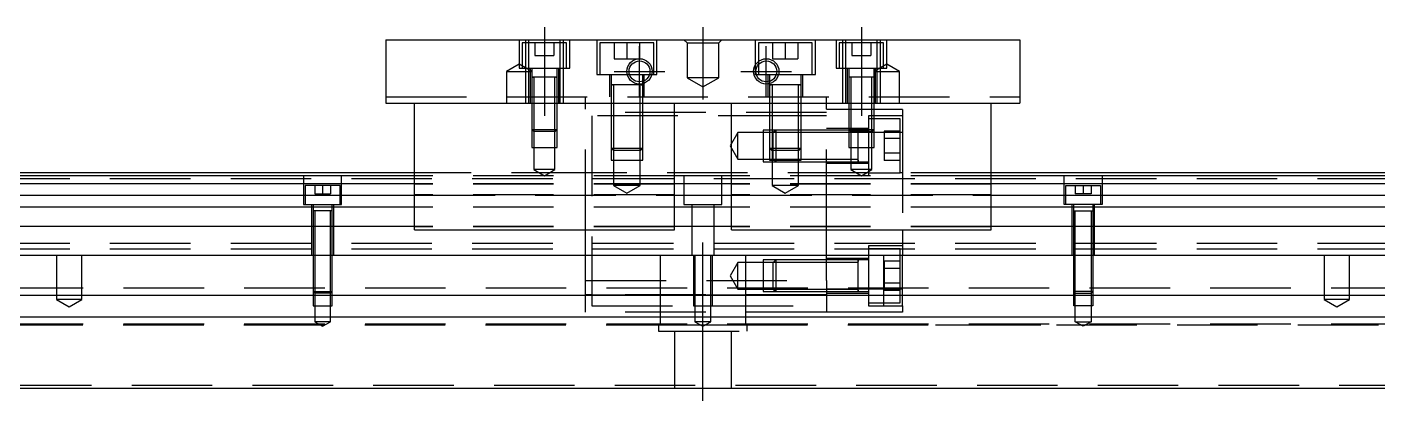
# Model space of a CAD drawing. Extents: x -10 to 849, y -286 to 77.
# Drawn here: x 213.4 to 426.5, y -223.6 to -164.6 of the extents above; entities that cross this region are included whole.
import ezdxf

# ---------------------------------------------------------------- set-up
doc = ezdxf.new("R2010")
doc.units = 0
doc.linetypes.add('CENTER', pattern=[50.8, 31.75, -6.35, 6.35, -6.35])
doc.linetypes.add('DASHED', pattern=[19.05, 12.7, -6.35])
doc.layers.get('0').update_dxf_attribs({"linetype": 'CONTINUOUS'})
doc.layers.add('CENTER', color=1, linetype='CENTER')

msp = doc.modelspace()

# ---------------------------------------------------------------- linework, layer by layer
at = {"color": 7, "linetype": 'CONTINUOUS'}
for p, q in [((270, -166.61), (270, -176.61)), ((270, -166.61), (370, -166.61)), ((370, -166.61), (370, -176.61)), ((270, -176.61), (370, -176.61)), ((274.5, -196.61), (274.5, -176.61)), ((315.5, -196.61), (315.5, -176.61)), ((324.5, -196.61), (324.5, -176.61)), ((365.5, -196.61), (365.5, -176.61)), ((274.5, -188.11), (0, -188.11)), ((274.5, -189.362272), (0, -189.362272)), ((274.5, -187.61), (60.5, -187.61)), ((324.5, -188.11), (315.5, -188.11)), ((324.5, -189.362272), (315.5, -189.362272)), ((590.005, -187.61), (365.5, -187.61)), ((640, -188.11), (365.5, -188.11)), ((640, -189.362272), (365.5, -189.362272)), ((0, -191.13668), (274.5, -191.13668)), ((315.5, -191.13668), (324.5, -191.13668)), ((365.5, -191.13668), (640, -191.13668)), ((274.5, -193.033076), (0, -193.033076)), ((324.5, -193.033076), (315.5, -193.033076)), ((640, -193.033076), (365.5, -193.033076)), ((274.5, -196.087372), (0, -196.087372)), ((274.5, -196.61), (315.5, -196.61)), ((324.5, -196.087372), (315.5, -196.087372)), ((324.5, -196.61), (365.5, -196.61)), ((640, -196.087372), (365.5, -196.087372)), ((0, -200.61), (640, -200.61)), ((0, -206.91), (640, -206.91)), ((0, -210.31), (640, -210.31)), ((0, -221.61), (640, -221.61))]:
    msp.add_line(p, q, dxfattribs=at)
at = {"color": 3, "linetype": 'DASHED'}
for p, q in [((291, -166.61), (291, -171.11)), ((298.5, -167.11), (291.5, -167.11)), ((291.5, -167.11), (291.5, -171.11)), ((292.000006, -166.61), (292.000006, -167.11)), ((292.000006, -167.11), (292.000006, -171.11)), ((292.5, -166.61), (292.5, -176.61)), ((293.5, -167.11), (293.5, -169.11)), ((295, -167.11), (295, -169.11)), ((296.5, -167.11), (296.5, -169.11)), ((297.5, -176.61), (297.5, -166.61)), ((297.999994, -167.11), (297.999994, -166.61)), ((297.999994, -171.11), (297.999994, -167.11)), ((298.5, -171.11), (298.5, -167.11)), ((299, -171.11), (299, -166.61)), ((303.25, -166.61), (303.25, -172.11)), ((312.25, -167.11), (303.75, -167.11)), ((303.75, -167.11), (303.75, -172.11)), ((306, -167.11), (306, -169.61)), ((308, -167.11), (308, -169.61)), ((310, -167.11), (310, -169.61)), ((312.25, -172.11), (312.25, -167.11)), ((312.75, -172.11), (312.75, -166.61)), ((317.5, -167.11), (317, -166.61)), ((317.5, -167.11), (317.5, -172.61)), ((317.5, -167.11), (322.5, -167.11)), ((322.5, -167.11), (323, -166.61)), ((322.5, -172.61), (322.5, -167.11)), ((328.25, -166.61), (328.25, -172.11)), ((337.25, -167.11), (328.75, -167.11)), ((328.75, -167.11), (328.75, -170.04875)), ((331, -167.11), (331, -169.61)), ((333, -167.11), (333, -169.61)), ((335, -167.11), (335, -169.61)), ((337.25, -172.11), (337.25, -167.11)), ((337.75, -172.11), (337.75, -166.61)), ((341, -166.61), (341, -171.11)), ((348.5, -167.11), (341.5, -167.11)), ((341.5, -167.11), (341.5, -171.11)), ((342.000006, -166.61), (342.000006, -167.11)), ((342.000006, -167.11), (342.000006, -171.11)), ((342.5, -166.61), (342.5, -176.61)), ((343.5, -167.11), (343.5, -169.11)), ((345, -167.11), (345, -169.11)), ((346.5, -167.11), (346.5, -169.11)), ((347.5, -176.61), (347.5, -166.61)), ((347.999994, -167.11), (347.999994, -166.61)), ((347.999994, -171.11), (347.999994, -167.11)), ((348.5, -171.11), (348.5, -167.11)), ((349, -171.11), (349, -166.61)), ((291, -170.4553), (289, -171.61)), ((293, -171.61), (291, -170.4553)), ((293.5, -169.11), (295, -169.11)), ((295, -169.11), (296.5, -169.11)), ((306, -169.61), (308, -169.61)), ((308, -169.61), (310, -169.61)), ((328.75, -170.04875), (328.75, -170.532968)), ((331, -169.61), (333, -169.61)), ((333, -169.61), (335, -169.61)), ((343.5, -169.11), (345, -169.11)), ((345, -169.11), (346.5, -169.11)), ((349, -170.4553), (347, -171.61)), ((351, -171.61), (349, -170.4553)), ((289, -171.61), (293, -171.61)), ((289, -171.61), (289, -176.61)), ((291, -171.11), (299, -171.11)), ((292.000006, -171.11), (292.000006, -176.61)), ((292.75, -171.11), (292.75, -176.61)), ((297.000006, -172.51), (292.999994, -172.51)), ((297.000006, -172.51), (292.999994, -172.51)), ((297.000006, -172.51), (292.999994, -172.51)), ((293, -171.11), (293, -172.51)), ((293, -172.505), (293, -172.51)), ((293, -172.51), (293.216462, -172.51)), ((293.216708, -172.51), (293, -172.51)), ((293, -172.51), (293, -176.61)), ((293, -172.51), (293, -172.515)), ((296.783332, -172.51), (293.216708, -172.51)), ((293.35, -172.51), (293.35, -176.61)), ((296.65, -176.61), (296.65, -172.51)), ((297, -172.51), (296.783332, -172.51)), ((296.783538, -172.51), (297, -172.51)), ((297, -172.51), (297, -171.11)), ((297, -172.51), (297, -172.505)), ((297, -176.61), (297, -172.51)), ((297, -172.515), (297, -172.51)), ((297.25, -176.61), (297.25, -171.11)), ((297.999994, -176.61), (297.999994, -171.11)), ((303.25, -172.11), (312.75, -172.11)), ((305.25, -172.11), (305.25, -175.61)), ((305.5, -172.11), (305.5, -173.71)), ((310.5, -173.182418), (310.5, -172.11)), ((310.75, -175.61), (310.75, -172.11)), ((317.5, -172.61), (320, -174.053376)), ((322.5, -172.61), (317.5, -172.61)), ((320, -174.053376), (322.5, -172.61)), ((328.25, -172.11), (337.75, -172.11)), ((328.75, -170.532968), (328.75, -172.11)), ((330.25, -172.11), (330.25, -175.61)), ((330.5, -172.11), (330.5, -173.182418)), ((335.5, -173.71), (335.5, -172.11)), ((335.75, -175.61), (335.75, -172.11)), ((341, -171.11), (349, -171.11)), ((342.000006, -171.11), (342.000006, -176.61)), ((342.75, -171.11), (342.75, -176.61)), ((347.000006, -172.51), (342.999994, -172.51)), ((347.000006, -172.51), (342.999994, -172.51)), ((343, -171.11), (343, -172.51)), ((343, -172.505), (343, -172.51)), ((343.216708, -172.51), (343, -172.51)), ((343, -172.51), (343, -176.61)), ((343, -172.51), (343, -172.515)), ((346.783332, -172.51), (343.216708, -172.51)), ((343.35, -172.51), (343.35, -176.61)), ((346.65, -176.61), (346.65, -172.51)), ((347, -172.51), (346.783332, -172.51)), ((347, -172.51), (347, -171.11)), ((347, -171.61), (351, -171.61)), ((347, -172.51), (347, -172.505)), ((347, -176.61), (347, -172.51)), ((347, -172.515), (347, -172.51)), ((347.25, -176.61), (347.25, -171.11)), ((347.999994, -176.61), (347.999994, -171.11)), ((351, -176.61), (351, -171.61)), ((310.500006, -173.71), (305.499994, -173.71)), ((310.500006, -173.71), (305.499994, -173.71)), ((305.5, -173.705), (305.5, -173.71)), ((305.5, -173.71), (305.757448, -173.71)), ((305.757468, -173.71), (305.5, -173.71)), ((305.5, -173.71), (305.5, -173.715)), ((305.5, -173.71), (305.5, -175.61)), ((310.013852, -173.71), (305.757468, -173.71)), ((305.9, -173.71), (305.9, -175.61)), ((310.242552, -173.71), (310.013852, -173.71)), ((310.1, -175.61), (310.1, -173.71)), ((310.5, -173.71), (310.242552, -173.71)), ((310.242602, -173.71), (310.5, -173.71)), ((310.5, -173.546492), (310.5, -173.182418)), ((310.5, -173.71), (310.5, -173.546492)), ((310.5, -173.71), (310.5, -173.705)), ((310.5, -173.715), (310.5, -173.71)), ((310.5, -175.61), (310.5, -173.71)), ((335.500006, -173.71), (330.499994, -173.71)), ((335.500006, -173.71), (330.499994, -173.71)), ((335.500006, -173.71), (330.499994, -173.71)), ((330.5, -173.182418), (330.5, -173.546492)), ((330.5, -173.546492), (330.5, -173.71)), ((330.5, -173.705), (330.5, -173.71)), ((330.5, -173.71), (330.757448, -173.71)), ((330.757468, -173.71), (330.5, -173.71)), ((330.5, -173.71), (330.5, -173.715)), ((330.5, -173.71), (330.5, -175.61)), ((335.242552, -173.71), (330.757468, -173.71)), ((330.9, -173.71), (330.9, -175.61)), ((335.1, -175.61), (335.1, -173.71)), ((335.5, -173.71), (335.242552, -173.71)), ((335.242602, -173.71), (335.5, -173.71)), ((335.5, -173.71), (335.5, -173.705)), ((335.5, -173.715), (335.5, -173.71)), ((335.5, -175.61), (335.5, -173.71)), ((270, -175.61), (370, -175.61)), ((293, -176.61), (293, -180.76)), ((293.000006, -176.61), (293.000002, -180.76)), ((293.35, -176.61), (293.35, -181.11)), ((296.65, -181.11), (296.65, -176.61)), ((296.999998, -180.76), (296.999994, -176.61)), ((297, -180.76), (297, -176.61)), ((301.5, -176.61), (301.5, -175.61)), ((301.5, -196.61), (301.5, -176.61)), ((305.5, -175.61), (305.5, -183.71)), ((305.500006, -175.61), (305.500006, -183.71)), ((305.9, -175.61), (305.9, -184.11)), ((310.1, -184.11), (310.1, -175.61)), ((310.499994, -183.71), (310.499994, -175.61)), ((310.5, -183.71), (310.5, -175.61)), ((330.5, -175.61), (330.5, -183.71)), ((330.500006, -175.61), (330.500006, -183.71)), ((330.9, -175.61), (330.9, -184.11)), ((335.1, -176.61), (335.1, -175.61)), ((335.1, -184.11), (335.1, -176.61)), ((335.499994, -176.61), (335.499994, -175.61)), ((335.499994, -183.710006), (335.499994, -176.61)), ((335.5, -176.61), (335.5, -175.61)), ((335.5, -183.71), (335.5, -176.61)), ((339.5, -176.61), (339.5, -175.61)), ((339.5, -196.61), (339.5, -176.61)), ((343, -176.61), (343, -180.76)), ((343.000006, -176.61), (343.000002, -180.76)), ((343.35, -176.61), (343.35, -181.11)), ((346.65, -181.11), (346.65, -176.61)), ((346.999998, -180.76), (346.999994, -176.61)), ((347, -180.76), (347, -176.61)), ((339.5, -178.11), (301.5, -178.11)), ((302.5, -178.61), (302.5, -206.91)), ((335.1, -178.61), (302.5, -178.61)), ((335.5, -178.61), (335.1, -178.61)), ((339.5, -178.61), (335.5, -178.61)), ((343, -177.61), (339.5, -177.61)), ((343.35, -177.61), (343, -177.61)), ((346.65, -177.61), (343.35, -177.61)), ((346.1, -178.61), (346.1, -188.11)), ((351.5, -178.61), (346.1, -178.61)), ((347, -177.61), (346.65, -177.61)), ((351.5, -177.61), (347, -177.61)), ((351.5, -177.61), (351.5, -181.240684)), ((293, -180.76), (297, -180.76)), ((293, -180.76), (293.35, -181.11)), ((293.000002, -180.76), (293.000006, -183.61)), ((296.65, -181.11), (293.35, -181.11)), ((293.35, -181.11), (293.35, -183.61)), ((296.65, -181.11), (297, -180.76)), ((296.65, -183.61), (296.65, -181.11)), ((296.999994, -183.61), (296.999998, -180.76)), ((331.5, -180.860002), (329.5, -180.860006)), ((329.5, -180.860006), (329.5, -185.859994)), ((331.5, -180.86), (331.1, -181.26)), ((331.5, -180.86), (331.5, -185.86)), ((335.1, -180.86), (331.5, -180.86)), ((335.1, -180.860006), (331.5, -180.860002)), ((335.5, -180.86), (335.1, -180.86)), ((335.5, -180.860006), (335.1, -180.860006)), ((339.5, -180.86), (335.5, -180.86)), ((339.5, -180.860006), (335.5, -180.860006)), ((346.1, -180.61), (339.5, -180.61)), ((343.000006, -180.86), (339.5, -180.86)), ((343, -180.76), (347, -180.76)), ((343, -180.76), (343.35, -181.11)), ((343.000002, -180.76), (343.000006, -183.61)), ((343.1, -180.86), (343.000006, -180.86)), ((343.35, -180.86), (343.1, -180.86)), ((344.505, -180.86), (343.35, -180.86)), ((346.65, -181.11), (343.35, -181.11)), ((343.35, -181.11), (343.35, -183.61)), ((346.1, -180.86), (344.495, -180.86)), ((344.5, -183.36), (344.5, -180.859994)), ((344.5, -185.860006), (344.5, -180.859994)), ((344.5, -181.11), (344.5, -180.859994)), ((344.5, -180.86), (344.5, -181.117448)), ((344.5, -181.10953), (344.5, -180.86)), ((344.5, -181.10953), (344.5, -180.86)), ((344.5, -183.159974), (344.5, -181.10953)), ((344.5, -181.26), (344.5, -181.11)), ((346.65, -179.11), (346.1, -179.11)), ((347, -179.11), (346.65, -179.11)), ((346.65, -181.11), (347, -180.76)), ((346.65, -183.61), (346.65, -181.11)), ((346.999994, -183.61), (346.999998, -180.76)), ((351.1, -179.11), (347, -179.11)), ((348.6, -181.050598), (348.6, -182.2053)), ((351.1, -181.050598), (348.6, -181.050598)), ((351.1, -187.61), (351.1, -179.11)), ((325.5, -181.26), (324.287564, -183.36)), ((325.5, -185.46), (325.5, -181.26)), ((329.5, -181.26), (325.5, -181.26)), ((331.1, -181.26), (329.5, -181.26)), ((331.1, -185.46), (331.1, -181.26)), ((335.1, -181.26), (331.1, -181.26)), ((335.5, -181.26), (335.1, -181.26)), ((339.5, -181.26), (335.5, -181.26)), ((343.000006, -181.240684), (339.5, -181.240684)), ((343.000006, -181.26), (339.5, -181.26)), ((346.999994, -181.240684), (343.000006, -181.240684)), ((344.5, -181.26), (343.000006, -181.26)), ((344.5, -183.61), (344.5, -181.26)), ((344.5, -183.56002), (344.5, -183.159974)), ((351.5, -181.240684), (346.999994, -181.240684)), ((351.1, -182.2053), (348.6, -182.2053)), ((348.6, -182.2053), (348.6, -184.5147)), ((351.5, -181.240684), (351.5, -196.61)), ((293.000006, -183.61), (296.999994, -183.61)), ((293.35, -183.61), (293.35, -187.11)), ((296.65, -187.11), (296.65, -183.61)), ((305.5, -183.71), (310.5, -183.71)), ((305.5, -183.71), (305.9, -184.11)), ((305.500006, -183.71), (305.500006, -185.61)), ((310.1, -184.11), (305.9, -184.11)), ((305.9, -184.11), (305.9, -185.61)), ((310.1, -184.11), (310.5, -183.71)), ((310.1, -185.61), (310.1, -184.11)), ((310.499994, -185.61), (310.499994, -183.71)), ((324.287564, -183.36), (325.5, -185.46)), ((330.5, -183.71), (335.5, -183.71)), ((330.5, -183.71), (330.9, -184.11)), ((330.500006, -183.71), (330.500006, -185.61)), ((335.1, -184.11), (330.9, -184.11)), ((330.9, -184.11), (330.9, -185.61)), ((335.1, -184.11), (335.5, -183.71)), ((335.1, -185.61), (335.1, -184.11)), ((335.499994, -185.61), (335.499994, -183.710006)), ((343.000006, -183.61), (346.999994, -183.61)), ((343.35, -183.61), (343.35, -187.11)), ((344.5, -185.602552), (344.5, -183.56002)), ((344.5, -185.46), (344.5, -183.61)), ((346.65, -187.11), (346.65, -183.61)), ((348.6, -184.5147), (348.6, -185.669402)), ((351.1, -184.5147), (348.6, -184.5147)), ((296.65, -187.11), (293.35, -187.11)), ((293.35, -187.11), (295, -188.062628)), ((295, -188.062628), (296.65, -187.11)), ((305.500006, -185.61), (310.499994, -185.61)), ((305.9, -185.61), (305.9, -189.61)), ((310.1, -189.61), (310.1, -185.61)), ((325.5, -185.46), (329.5, -185.46)), ((329.5, -185.46), (331.1, -185.46)), ((329.5, -185.859994), (331.5, -185.859994)), ((330.500006, -185.61), (335.499994, -185.61)), ((330.9, -185.61), (330.9, -189.61)), ((331.1, -185.46), (339.5, -185.46)), ((331.1, -185.46), (331.5, -185.86)), ((331.1, -185.46), (339.5, -185.46)), ((331.5, -185.859994), (339.5, -185.859994)), ((331.5, -185.86), (339.5, -185.86)), ((335.1, -189.61), (335.1, -185.61)), ((339.5, -185.46), (344.5, -185.46)), ((339.5, -185.86), (344.505, -185.86)), ((339.5, -186.11), (346.1, -186.11)), ((346.65, -187.11), (343.35, -187.11)), ((343.35, -187.11), (345, -188.062628)), ((344.495, -185.86), (346.1, -185.86)), ((344.5, -185.860006), (344.5, -185.46)), ((344.5, -185.86), (344.5, -185.602552)), ((344.5, -185.602602), (344.5, -185.86)), ((345, -188.062628), (346.65, -187.11)), ((351.1, -185.669402), (348.6, -185.669402)), ((55, -188.485), (590, -188.485)), ((257, -188.11), (257, -192.61)), ((262.75, -189.61), (257.25, -189.61)), ((257.25, -189.61), (257.25, -192.61)), ((258.75, -189.61), (258.75, -190.91)), ((260, -189.61), (260, -190.91)), ((261.25, -189.61), (261.25, -190.91)), ((262.75, -192.61), (262.75, -189.61)), ((263, -192.61), (263, -188.11)), ((302.5, -187.61), (274.5, -187.61)), ((315.5, -188.11), (274.5, -188.11)), ((315.5, -189.362272), (274.5, -189.362272)), ((315.5, -189.407056), (274.5, -189.407056)), ((346.1, -187.61), (302.5, -187.61)), ((310.1, -189.61), (305.9, -189.61)), ((305.9, -189.61), (308, -190.822436)), ((308, -190.822436), (310.1, -189.61)), ((317, -188.11), (317, -192.61)), ((323, -192.61), (323, -188.11)), ((365.5, -188.11), (324.5, -188.11)), ((365.5, -189.362272), (324.5, -189.362272)), ((365.5, -189.407056), (324.5, -189.407056)), ((335.1, -189.61), (330.9, -189.61)), ((330.9, -189.61), (333, -190.822436)), ((333, -190.822436), (335.1, -189.61)), ((346.1, -187.61), (351.1, -187.61)), ((351.5, -187.61), (351.1, -187.61)), ((365.5, -187.61), (351.5, -187.61)), ((377, -192.61), (377, -188.11)), ((377.25, -189.61), (382.75, -189.61)), ((377.25, -192.61), (377.25, -189.61)), ((378.75, -189.61), (378.75, -190.91)), ((380, -189.61), (380, -190.91)), ((381.25, -189.61), (381.25, -190.91)), ((382.75, -189.61), (382.75, -192.61)), ((383, -188.11), (383, -192.61)), ((258.75, -190.91), (260, -190.91)), ((260, -190.91), (261.25, -190.91)), ((315.5, -191.11), (274.5, -191.11)), ((274.5, -191.13668), (315.5, -191.13668)), ((365.5, -191.11), (324.5, -191.11)), ((324.5, -191.13668), (365.5, -191.13668)), ((380, -190.91), (378.75, -190.91)), ((381.25, -190.91), (380, -190.91)), ((257, -192.61), (263, -192.61)), ((258.25, -192.61), (258.25, -200.61)), ((259.998804, -193.61), (258.499994, -193.61)), ((258.5, -192.61), (258.5, -193.61)), ((258.5, -193.605), (258.5, -193.61)), ((258.624678, -193.61), (258.5, -193.61)), ((258.5, -193.61), (258.5, -193.615)), ((258.5, -193.61), (258.5, -200.61)), ((259.998804, -193.61), (258.624678, -193.61)), ((258.75, -193.61), (258.75, -200.61)), ((261.500006, -193.61), (259.998804, -193.61)), ((261.37533, -193.61), (259.998804, -193.61)), ((261.25, -200.61), (261.25, -193.61)), ((261.5, -193.61), (261.37533, -193.61)), ((261.5, -193.61), (261.5, -192.61)), ((261.5, -193.61), (261.5, -193.605)), ((261.5, -193.615), (261.5, -193.61)), ((261.5, -200.61), (261.5, -193.61)), ((261.75, -200.61), (261.75, -192.61)), ((315.5, -193.033076), (274.5, -193.033076)), ((317, -192.61), (323, -192.61)), ((318.25, -192.61), (318.25, -200.61)), ((321.75, -200.61), (321.75, -192.61)), ((365.5, -193.033076), (324.5, -193.033076)), ((383, -192.61), (377, -192.61)), ((378.25, -200.61), (378.25, -192.61)), ((378.499994, -193.61), (380.001196, -193.61)), ((378.5, -193.61), (378.5, -192.61)), ((378.5, -193.61), (378.5, -193.605)), ((378.5, -193.61), (378.62467, -193.61)), ((378.5, -193.615), (378.5, -193.61)), ((378.5, -200.61), (378.5, -193.61)), ((378.62467, -193.61), (380.001196, -193.61)), ((378.75, -200.61), (378.75, -193.61)), ((380.001196, -193.61), (381.500006, -193.61)), ((380.001196, -193.61), (381.375322, -193.61)), ((381.25, -193.61), (381.25, -200.61)), ((381.375322, -193.61), (381.5, -193.61)), ((381.5, -192.61), (381.5, -193.61)), ((381.5, -193.605), (381.5, -193.61)), ((381.5, -193.61), (381.5, -193.615)), ((381.5, -193.61), (381.5, -200.61)), ((381.75, -192.61), (381.75, -200.61)), ((315.5, -196.087372), (274.5, -196.087372)), ((315.5, -196.11), (274.5, -196.11)), ((301.5, -200.61), (301.5, -196.61)), ((365.5, -196.087372), (324.5, -196.087372)), ((365.5, -196.11), (324.5, -196.11)), ((339.5, -200.61), (339.5, -196.61)), ((351.5, -196.61), (351.5, -200.61)), ((55, -198.735), (590, -198.735)), ((55, -199.61), (590, -199.61)), ((346.1, -199.11), (346.1, -208.61)), ((351.5, -199.11), (346.1, -199.11)), ((351.1, -199.61), (346.1, -199.61)), ((351.1, -200.61), (351.1, -199.61)), ((218, -200.61), (218, -207.61)), ((222, -207.61), (222, -200.61)), ((258.5, -200.61), (258.5, -206.36)), ((258.500006, -200.61), (258.500002, -206.36)), ((258.75, -200.61), (258.75, -206.61)), ((261.25, -206.61), (261.25, -200.61)), ((261.499998, -206.36), (261.499994, -200.61)), ((261.5, -206.36), (261.5, -200.61)), ((301.5, -204.61), (301.5, -200.61)), ((313.291796, -211.61), (313.291796, -200.61)), ((318.500006, -200.61), (318.500006, -206.91)), ((318.75, -200.61), (318.75, -208.61)), ((321.25, -208.61), (321.25, -200.61)), ((321.499994, -206.91), (321.499994, -200.61)), ((325.5, -201.76), (324.287564, -203.86)), ((325.5, -205.96), (325.5, -201.76)), ((329.5, -201.76), (325.5, -201.76)), ((326.708204, -200.61), (326.708204, -211.61)), ((331.5, -201.360002), (329.5, -201.360006)), ((329.5, -201.360006), (329.5, -206.359994)), ((331.1, -201.76), (329.5, -201.76)), ((331.5, -201.36), (331.1, -201.76)), ((331.1, -205.96), (331.1, -201.76)), ((339.5, -201.76), (331.1, -201.76)), ((331.5, -201.36), (331.5, -206.36)), ((339.5, -201.36), (331.5, -201.36)), ((339.5, -201.360006), (331.5, -201.360002)), ((339.5, -204.61), (339.5, -200.61)), ((346.1, -201.11), (339.5, -201.11)), ((344.505, -201.36), (339.5, -201.36)), ((344.5, -201.76), (339.5, -201.76)), ((346.1, -201.36), (344.495, -201.36)), ((344.5, -203.86), (344.5, -201.359994)), ((344.5, -206.360006), (344.5, -201.359994)), ((344.5, -201.76), (344.5, -201.359994)), ((344.5, -201.36), (344.5, -201.617448)), ((344.5, -201.617468), (344.5, -201.36)), ((344.5, -201.617468), (344.5, -201.36)), ((344.5, -203.659974), (344.5, -201.617468)), ((344.5, -205.96), (344.5, -201.76)), ((348.500006, -200.61), (348.500006, -206.91)), ((348.6, -201.550598), (348.6, -202.7053)), ((351.1, -201.550598), (348.6, -201.550598)), ((351.1, -206.91), (351.1, -200.61)), ((351.499994, -206.91), (351.499994, -200.61)), ((378.5, -206.36), (378.5, -200.61)), ((378.500002, -206.36), (378.500006, -200.61)), ((378.75, -206.61), (378.75, -200.61)), ((381.25, -200.61), (381.25, -206.61)), ((381.499994, -200.61), (381.499998, -206.36)), ((381.5, -200.61), (381.5, -206.36)), ((418, -200.61), (418, -207.61)), ((422, -207.61), (422, -200.61)), ((324.287564, -203.86), (325.5, -205.96)), ((344.5, -206.102552), (344.5, -203.659974)), ((351.1, -202.7053), (348.6, -202.7053)), ((348.6, -202.7053), (348.6, -205.0147)), ((0, -205.76), (640, -205.76)), ((258.5, -206.36), (261.5, -206.36)), ((258.5, -206.36), (258.75, -206.61)), ((258.500002, -206.36), (258.500006, -206.91)), ((261.25, -206.61), (258.75, -206.61)), ((258.75, -206.61), (258.75, -208.61)), ((261.25, -206.61), (261.5, -206.36)), ((261.25, -208.61), (261.25, -206.61)), ((261.499994, -206.91), (261.499998, -206.36)), ((301.5, -204.61), (339.5, -204.61)), ((301.5, -206.91), (301.5, -204.61)), ((325.5, -205.96), (329.5, -205.96)), ((329.5, -205.96), (331.1, -205.96)), ((329.5, -206.359994), (331.5, -206.359998)), ((331.1, -205.96), (339.5, -205.96)), ((331.1, -205.96), (331.5, -206.36)), ((331.5, -206.359998), (339.5, -206.359994)), ((331.5, -206.36), (339.5, -206.36)), ((339.5, -204.61), (339.5, -206.91)), ((339.5, -205.96), (344.5, -205.96)), ((348.500006, -205.979316), (339.5, -205.979316)), ((339.5, -206.36), (344.5, -206.36)), ((339.5, -206.61), (346.1, -206.61)), ((344.495, -206.36), (344.5, -206.36)), ((344.5, -206.360006), (344.5, -205.96)), ((344.5, -206.36), (344.5, -206.102552)), ((344.5, -206.102602), (344.5, -206.36)), ((344.5, -206.36), (346.1, -206.36)), ((344.5, -206.36), (344.505, -206.36)), ((351.5, -205.979316), (348.500006, -205.979316)), ((351.1, -205.0147), (348.6, -205.0147)), ((348.6, -205.0147), (348.6, -206.169402)), ((351.1, -206.169402), (348.6, -206.169402)), ((381.5, -206.36), (378.5, -206.36)), ((378.75, -206.61), (378.5, -206.36)), ((378.500006, -206.91), (378.500002, -206.36)), ((378.75, -206.61), (381.25, -206.61)), ((378.75, -208.61), (378.75, -206.61)), ((381.5, -206.36), (381.25, -206.61)), ((381.25, -206.61), (381.25, -208.61)), ((381.499998, -206.36), (381.499994, -206.91)), ((222, -207.61), (218, -207.61)), ((218, -207.61), (220, -208.7647)), ((220, -208.7647), (222, -207.61)), ((258.500006, -206.91), (258.500006, -208.61)), ((258.500006, -208.61), (261.499994, -208.61)), ((258.75, -208.61), (258.75, -211.11)), ((261.25, -211.11), (261.25, -208.61)), ((261.499994, -208.61), (261.499994, -206.91)), ((301.5, -206.885918), (339.5, -206.885918)), ((302.5, -206.885918), (301.5, -206.885918)), ((301.5, -209.61), (301.5, -206.91)), ((339.5, -206.885918), (302.5, -206.885918)), ((302.5, -206.91), (302.5, -208.61)), ((302.5, -208.61), (339.5, -208.61)), ((318.500006, -206.91), (318.500006, -208.61)), ((318.500006, -208.61), (321.499994, -208.61)), ((318.75, -208.61), (318.75, -211.11)), ((321.25, -211.11), (321.25, -208.61)), ((321.499994, -208.61), (321.499994, -206.91)), ((339.5, -206.91), (339.5, -209.61)), ((346.1, -208.11), (348.500006, -208.11)), ((346.1, -208.61), (348.500006, -208.61)), ((348.500006, -206.91), (348.500006, -208.61)), ((348.500006, -208.11), (351.1, -208.11)), ((348.500006, -208.61), (351.499994, -208.61)), ((351.1, -208.11), (351.1, -206.91)), ((351.499994, -208.61), (351.499994, -206.91)), ((351.5, -208.61), (351.5, -209.61)), ((378.500006, -208.61), (378.500006, -206.91)), ((381.499994, -208.61), (378.500006, -208.61)), ((378.75, -211.11), (378.75, -208.61)), ((381.25, -208.61), (381.25, -211.11)), ((381.499994, -206.91), (381.499994, -208.61)), ((422, -207.61), (418, -207.61)), ((418, -207.61), (420, -208.7647)), ((420, -208.7647), (422, -207.61)), ((339.5, -209.61), (301.5, -209.61)), ((351.5, -209.61), (339.5, -209.61)), ((0, -211.46), (640, -211.46)), ((133.291796, -211.61), (373.291796, -211.61)), ((261.25, -211.11), (258.75, -211.11)), ((258.75, -211.11), (260, -211.831688)), ((260, -211.831688), (261.25, -211.11)), ((313, -211.61), (313, -212.61)), ((313, -212.61), (327, -212.61)), ((313.291796, -211.61), (326.708204, -211.61)), ((315.5, -212.61), (315.5, -221.61)), ((321.25, -211.11), (318.75, -211.11)), ((318.75, -211.11), (320, -211.831688)), ((320, -211.831688), (321.25, -211.11)), ((324.5, -221.61), (324.5, -212.61)), ((327, -212.61), (327, -211.61)), ((356.708204, -211.61), (583.291796, -211.61)), ((378.75, -211.11), (381.25, -211.11)), ((380, -211.831688), (378.75, -211.11)), ((381.25, -211.11), (380, -211.831688)), ((77.499994, -221.11), (640, -221.11))]:
    msp.add_line(p, q, dxfattribs=at)
at = {"color": 3, "linetype": 'CONTINUOUS'}
for centre in [(310, -171.61), (330, -171.61)]:
    msp.add_circle(centre, 2, dxfattribs=at)
at = {"color": 7, "linetype": 'CONTINUOUS'}
for centre in [(310, -171.61), (330, -171.61)]:
    msp.add_circle(centre, 1.65, dxfattribs=at)
at = {"layer": 'CENTER', "color": 1, "linetype": 'CENTER'}
for p, q in [((295, -164.61), (295, -178.61)), ((320, -164.61), (320, -176.053376)), ((345, -164.61), (345, -178.61)), ((310, -175.61), (310, -167.61)), ((330, -175.61), (330, -167.61)), ((306, -171.61), (314, -171.61)), ((326, -171.61), (334, -171.61)), ((320, -223.61), (320, -198.61))]:
    msp.add_line(p, q, dxfattribs=at)

doc.saveas('drawing.dxf')
